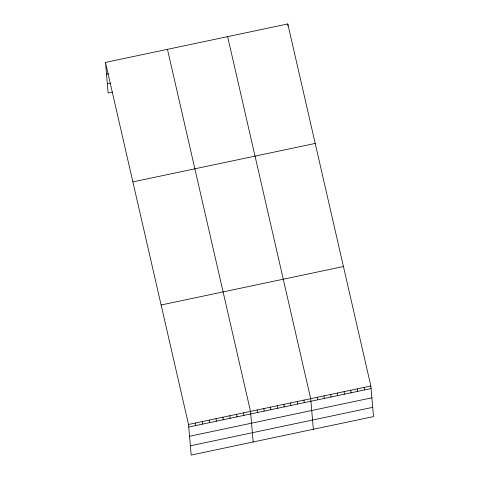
<?xml version="1.0" encoding="UTF-8"?>
<svg xmlns="http://www.w3.org/2000/svg" width="479" height="479" viewBox="0 0 479 479"><rect width="100%" height="100%" fill="white"/><g stroke="black" fill="none" stroke-linecap="round" stroke-linejoin="round"><path stroke-width="0.72" d="M105.47 62.42L287.801 23.95L370.854 385.996L373.53 416.58L191.199 455.05L188.522 424.466L105.47 62.42L108.146 93.004L112.278 92.13M106.506 74.221L108.571 73.784M107.338 83.753L110.092 83.172M132.881 181.894L315.206 143.425M161.118 304.991L343.443 266.522M188.522 424.466L370.854 385.996M188.75 427.017L371.075 388.553M189.558 436.267L371.884 397.804M190.391 445.799L372.722 407.336M227.633 36.644L310.685 398.696L313.362 429.28M167.464 49.337L250.517 411.389L253.193 441.973M364.166 387.409L364.393 389.96M357.484 388.822L357.705 391.373M350.796 390.229L351.017 392.786M344.114 391.642L344.335 394.193M337.426 393.049L337.647 395.606M330.744 394.462L330.965 397.013M324.055 395.87L324.277 398.426M287.801 23.95L287.969 25.866M317.367 397.283L317.595 399.833M303.997 400.103L304.225 402.659M297.315 401.516L297.537 404.066M290.627 402.923L290.855 405.479M283.945 404.336L284.167 406.887M277.257 405.743L277.479 408.3M270.575 407.156L270.797 409.707M263.887 408.569L264.109 411.12M257.199 409.976L257.427 412.533M243.631 412.838L243.853 415.395M236.74 414.293L236.961 416.85M229.854 415.748L230.076 418.299M222.963 417.203L223.19 419.754M216.077 418.652L216.298 421.209M209.191 420.107L209.413 422.658M202.3 421.562L202.521 424.113M195.414 423.011L195.636 425.568"/></g></svg>
